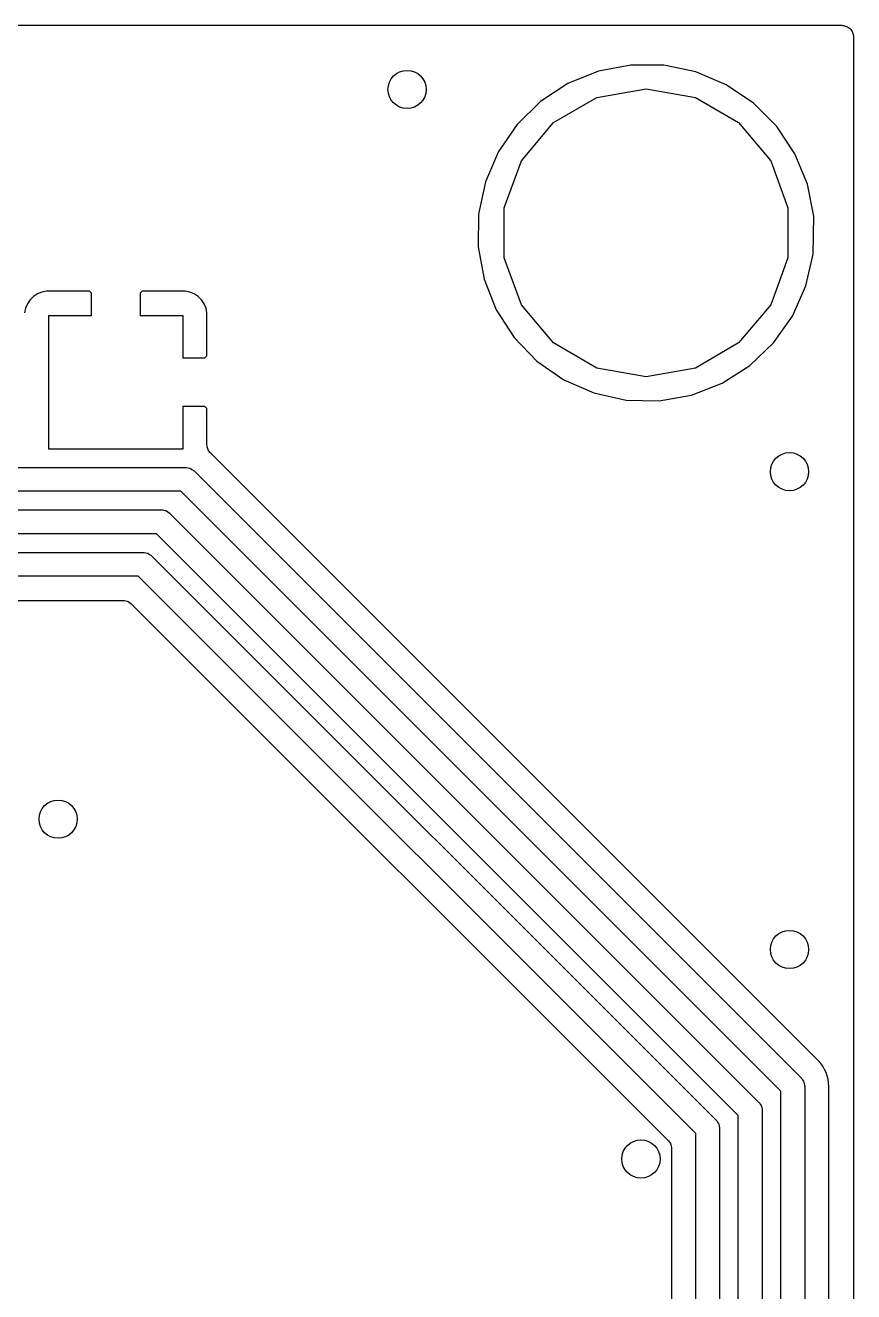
# Model space of a CAD drawing. Extents: x 100.3 to 129.7, y -169.7 to -100.3.
# Drawn here: x 121.01 to 129.67, y -113.58 to -100.33 of the extents above; entities that cross this region are included whole.
import ezdxf

# ---------------------------------------------------------------- set-up
doc = ezdxf.new("R2010")
doc.units = 0
doc.header["$MEASUREMENT"] = 0
doc.layers.add('BLACK', color=7, linetype='CONTINUOUS')

msp = doc.modelspace()

# ---------------------------------------------------------------- linework, layer by layer
at = {"layer": 'Black'}
for p, q in [((100.456, -100.329), (129.544, -100.329)), ((129.544, -100.329), (129.555, -100.331)), ((129.555, -100.331), (129.566, -100.331)), ((129.566, -100.331), (129.576, -100.335)), ((129.576, -100.335), (129.587, -100.337)), ((129.587, -100.337), (129.597, -100.342)), ((129.597, -100.342), (129.607, -100.346)), ((129.607, -100.346), (129.616, -100.353)), ((129.616, -100.353), (129.626, -100.359)), ((129.626, -100.359), (129.633, -100.367)), ((129.633, -100.367), (129.641, -100.374)), ((129.641, -100.374), (129.647, -100.384)), ((129.647, -100.384), (129.654, -100.392)), ((129.654, -100.392), (129.658, -100.403)), ((129.658, -100.403), (129.663, -100.413)), ((129.663, -100.413), (129.665, -100.424)), ((129.665, -100.424), (129.669, -100.434)), ((129.669, -100.434), (129.669, -100.445)), ((129.669, -100.445), (129.671, -100.456)), ((129.671, -100.456), (129.671, -131.369)), ((127.002, -100.809), (126.683, -100.938)), ((127.34, -100.745), (127.002, -100.809)), ((127.684, -100.747), (127.34, -100.745)), ((128.021, -100.816), (127.684, -100.747)), ((128.338, -100.95), (128.021, -100.816)), ((126.683, -100.938), (126.396, -101.126)), ((128.623, -101.142), (128.338, -100.95)), ((126.532, -101.347), (126.985, -101.085)), ((126.985, -101.085), (127.5, -100.994)), ((127.5, -100.994), (128.015, -101.085)), ((128.015, -101.085), (128.468, -101.347)), ((126.396, -101.126), (126.15, -101.367)), ((128.866, -101.386), (128.623, -101.142)), ((126.15, -101.367), (125.956, -101.651)), ((126.196, -101.747), (126.532, -101.347)), ((128.468, -101.347), (128.804, -101.747)), ((129.056, -101.673), (128.866, -101.386)), ((125.956, -101.651), (125.82, -101.967)), ((126.017, -102.239), (126.196, -101.747)), ((128.804, -101.747), (128.983, -102.239)), ((129.187, -101.991), (129.056, -101.673)), ((125.82, -101.967), (125.748, -102.304)), ((129.254, -102.327), (129.187, -101.991)), ((126.017, -102.761), (126.017, -102.239)), ((128.983, -102.239), (128.983, -102.761)), ((125.748, -102.304), (125.744, -102.647)), ((129.248, -102.722), (129.254, -102.327)), ((125.744, -102.647), (125.806, -102.986)), ((126.196, -103.253), (126.017, -102.761)), ((128.983, -102.761), (128.804, -103.253)), ((129.172, -103.056), (129.248, -102.722)), ((125.806, -102.986), (125.932, -103.306)), ((129.032, -103.371), (129.172, -103.056)), ((121.056, -103.202), (121.028, -103.244)), ((121.091, -103.167), (121.056, -103.202)), ((121.133, -103.139), (121.091, -103.167)), ((121.179, -103.12), (121.133, -103.139)), ((121.228, -103.11), (121.179, -103.12)), ((121.678, -103.11), (121.228, -103.11)), ((121.699, -103.131), (121.678, -103.11)), ((121.699, -103.364), (121.699, -103.131)), ((122.228, -103.11), (122.207, -103.131)), ((122.207, -103.131), (122.207, -103.364)), ((122.678, -103.11), (122.228, -103.11)), ((122.727, -103.12), (122.678, -103.11)), ((122.773, -103.139), (122.727, -103.12)), ((122.815, -103.167), (122.773, -103.139)), ((122.85, -103.202), (122.815, -103.167)), ((122.878, -103.244), (122.85, -103.202)), ((121.009, -103.29), (120.999, -103.339)), ((121.028, -103.244), (121.009, -103.29)), ((122.897, -103.29), (122.878, -103.244)), ((122.907, -103.339), (122.897, -103.29)), ((122.907, -103.789), (122.907, -103.339)), ((125.932, -103.306), (126.119, -103.595)), ((126.532, -103.653), (126.196, -103.253)), ((128.804, -103.253), (128.468, -103.653)), ((121.253, -104.764), (121.253, -103.364)), ((121.253, -103.364), (121.699, -103.364)), ((122.207, -103.364), (122.653, -103.364)), ((122.653, -103.364), (122.653, -103.81)), ((128.834, -103.652), (129.032, -103.371)), ((126.119, -103.595), (126.358, -103.842)), ((126.985, -103.915), (126.532, -103.653)), ((128.468, -103.653), (128.015, -103.915)), ((128.585, -103.889), (128.834, -103.652)), ((122.653, -103.81), (122.886, -103.81)), ((122.886, -103.81), (122.907, -103.789)), ((126.358, -103.842), (126.64, -104.039)), ((128.295, -104.073), (128.585, -103.889)), ((127.5, -104.006), (126.985, -103.915)), ((128.015, -103.915), (127.5, -104.006)), ((126.64, -104.039), (126.955, -104.176)), ((127.974, -104.198), (128.295, -104.073)), ((126.955, -104.176), (127.291, -104.25)), ((127.291, -104.25), (127.635, -104.257)), ((127.635, -104.257), (127.974, -104.198)), ((122.886, -104.318), (122.653, -104.318)), ((122.653, -104.318), (122.653, -104.764)), ((122.907, -104.339), (122.886, -104.318)), ((122.907, -104.716), (122.907, -104.339)), ((122.653, -104.764), (121.253, -104.764)), ((122.909, -104.728), (122.907, -104.716)), ((122.909, -104.74), (122.909, -104.728)), ((122.913, -104.749), (122.909, -104.74)), ((122.915, -104.76), (122.913, -104.749)), ((122.921, -104.77), (122.915, -104.76)), ((122.925, -104.781), (122.921, -104.77)), ((122.931, -104.789), (122.925, -104.781)), ((122.937, -104.798), (122.931, -104.789)), ((122.946, -104.805), (122.937, -104.798)), ((122.953, -104.814), (122.946, -104.805)), ((122.956, -104.816), (122.953, -104.814)), ((129.301, -111.162), (122.956, -104.816)), ((119.021, -104.955), (122.683, -104.955)), ((122.683, -104.955), (122.689, -104.956)), ((122.689, -104.956), (122.694, -104.955)), ((122.694, -104.955), (122.71, -104.96)), ((122.71, -104.96), (122.726, -104.963)), ((122.726, -104.963), (122.731, -104.965)), ((122.731, -104.965), (122.736, -104.967)), ((122.736, -104.967), (122.75, -104.976)), ((122.75, -104.976), (122.764, -104.984)), ((122.764, -104.984), (122.767, -104.988)), ((122.767, -104.988), (122.772, -104.992)), ((122.772, -104.992), (129.122, -111.342)), ((122.632, -105.205), (118.969, -105.205)), ((128.909, -111.482), (122.632, -105.205)), ((118.798, -105.399), (122.429, -105.399)), ((122.429, -105.399), (122.435, -105.4)), ((122.435, -105.4), (122.44, -105.4)), ((122.44, -105.4), (122.456, -105.404)), ((122.456, -105.404), (122.472, -105.407)), ((122.472, -105.407), (122.477, -105.41)), ((122.477, -105.41), (122.482, -105.411)), ((122.482, -105.411), (122.496, -105.421)), ((122.496, -105.421), (122.51, -105.429)), ((122.51, -105.429), (122.513, -105.433)), ((122.513, -105.433), (122.518, -105.436)), ((122.518, -105.436), (128.677, -111.596)), ((122.378, -105.649), (118.746, -105.649)), ((128.464, -111.736), (122.378, -105.649)), ((118.608, -105.844), (122.239, -105.844)), ((122.239, -105.844), (122.244, -105.845)), ((122.244, -105.845), (122.25, -105.844)), ((122.25, -105.844), (122.266, -105.849)), ((122.266, -105.849), (122.282, -105.852)), ((122.282, -105.852), (122.287, -105.854)), ((122.287, -105.854), (122.292, -105.856)), ((122.292, -105.856), (122.305, -105.865)), ((122.305, -105.865), (122.319, -105.873)), ((122.319, -105.873), (122.323, -105.877)), ((122.323, -105.877), (122.327, -105.881)), ((122.327, -105.881), (128.233, -111.786)), ((122.187, -106.094), (118.556, -106.094)), ((128.019, -111.926), (122.187, -106.094)), ((118.556, -106.348), (122.029, -106.348)), ((122.029, -106.348), (122.035, -106.349)), ((122.035, -106.349), (122.04, -106.348)), ((122.04, -106.348), (122.057, -106.353)), ((122.057, -106.353), (122.073, -106.356)), ((122.073, -106.356), (122.078, -106.358)), ((122.078, -106.358), (122.083, -106.36)), ((122.083, -106.36), (122.097, -106.369)), ((122.097, -106.369), (122.111, -106.378)), ((122.111, -106.378), (122.115, -106.382)), ((122.115, -106.382), (122.119, -106.385)), ((122.119, -106.385), (127.728, -111.994)), ((129.326, -111.193), (129.301, -111.162)), ((129.327, -111.193), (129.326, -111.193)), ((129.327, -111.194), (129.327, -111.193)), ((129.35, -111.222), (129.327, -111.194)), ((129.367, -111.254), (129.35, -111.222)), ((129.367, -111.255), (129.367, -111.254)), ((129.367, -111.256), (129.367, -111.255)), ((129.384, -111.288), (129.367, -111.256)), ((129.394, -111.322), (129.384, -111.288)), ((129.122, -111.342), (129.125, -111.346)), ((129.125, -111.346), (129.129, -111.35)), ((129.129, -111.35), (129.137, -111.364)), ((129.137, -111.364), (129.147, -111.377)), ((129.147, -111.377), (129.148, -111.382)), ((129.148, -111.382), (129.151, -111.387)), ((129.151, -111.387), (129.154, -111.403)), ((129.154, -111.403), (129.158, -111.419)), ((129.158, -111.419), (129.158, -111.425)), ((129.158, -111.425), (129.159, -111.43)), ((129.159, -111.43), (129.159, -123.05)), ((129.395, -111.323), (129.394, -111.322)), ((129.395, -111.324), (129.395, -111.323)), ((129.405, -111.358), (129.395, -111.324)), ((129.408, -111.395), (129.405, -111.358)), ((129.409, -111.395), (129.408, -111.395)), ((129.409, -111.396), (129.409, -111.395)), ((129.412, -111.436), (129.409, -111.396)), ((129.412, -123.05), (129.412, -111.436)), ((128.909, -122.999), (128.909, -111.482)), ((128.677, -111.596), (128.681, -111.6)), ((128.681, -111.6), (128.685, -111.604)), ((128.685, -111.604), (128.693, -111.618)), ((128.693, -111.618), (128.702, -111.631)), ((128.702, -111.631), (128.704, -111.636)), ((128.704, -111.636), (128.706, -111.641)), ((128.706, -111.641), (128.709, -111.657)), ((128.709, -111.657), (128.714, -111.673)), ((128.714, -111.673), (128.713, -111.679)), ((128.713, -111.679), (128.714, -111.684)), ((128.714, -111.684), (128.714, -122.86)), ((128.233, -111.786), (128.236, -111.791)), ((128.236, -111.791), (128.24, -111.794)), ((128.24, -111.794), (128.248, -111.808)), ((128.248, -111.808), (128.258, -111.822)), ((128.258, -111.822), (128.259, -111.827)), ((128.259, -111.827), (128.262, -111.832)), ((128.262, -111.832), (128.265, -111.848)), ((128.464, -122.808), (128.464, -111.736)), ((128.019, -122.618), (128.019, -111.926)), ((128.265, -111.848), (128.269, -111.864)), ((128.269, -111.864), (128.269, -111.869)), ((128.269, -111.869), (128.269, -111.874)), ((128.269, -111.874), (128.269, -122.669)), ((127.728, -111.994), (127.732, -111.999)), ((127.732, -111.999), (127.736, -112.002)), ((127.736, -112.002), (127.744, -112.017)), ((127.744, -112.017), (127.754, -112.03)), ((127.754, -112.03), (127.755, -112.036)), ((127.755, -112.036), (127.758, -112.041)), ((127.758, -112.041), (127.761, -112.057)), ((127.761, -112.057), (127.765, -112.073)), ((127.765, -112.073), (127.765, -112.079)), ((127.765, -112.079), (127.765, -112.084)), ((127.765, -112.084), (127.765, -119.606))]:
    msp.add_line(p, q, dxfattribs=at)
for centre in [(125, -101), (129, -105), (121.35, -108.636), (129, -110), (127.446, -112.192)]:
    msp.add_circle(centre, 0.2, dxfattribs=at)

doc.saveas('drawing.dxf')
